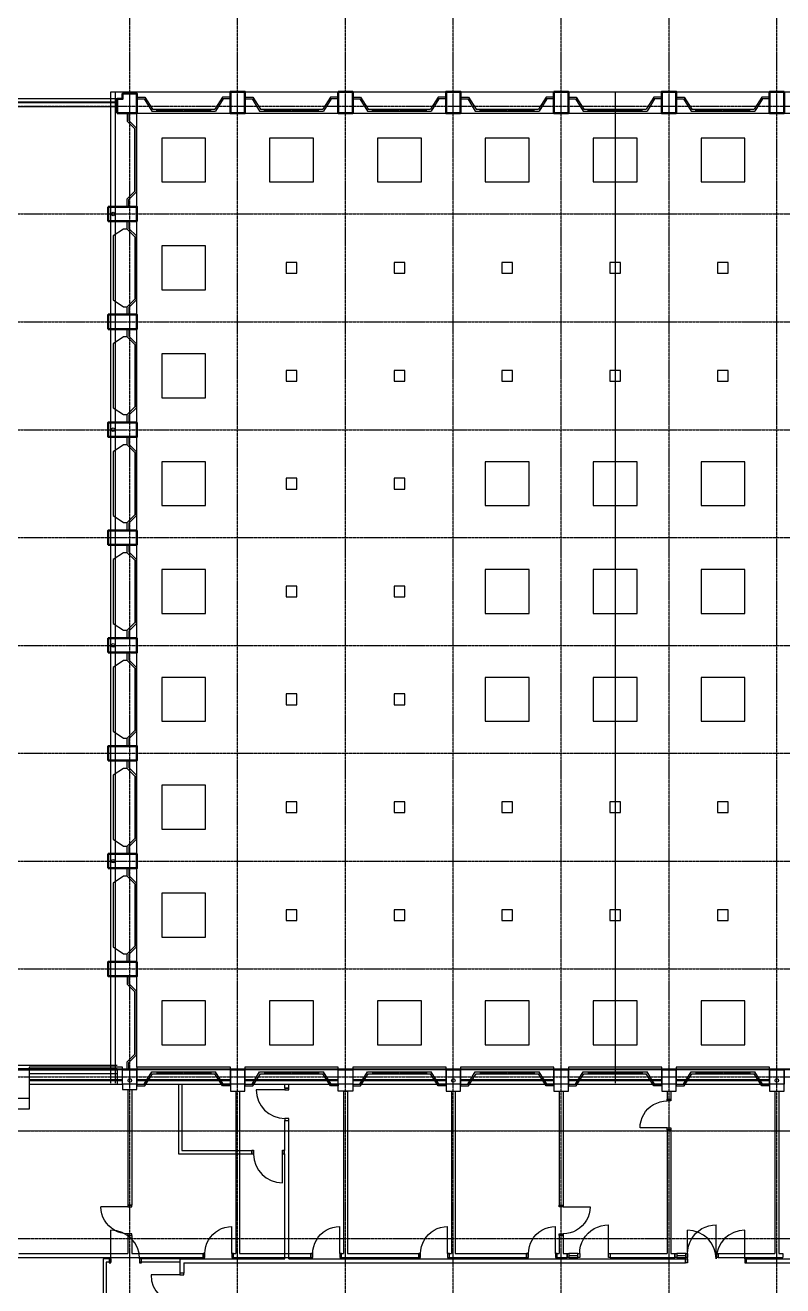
# Model space of a CAD drawing. Header units: millimetres. Extents: x -49883 to 71908, y -18440 to 67826.
# Drawn here: x -17443 to 3632, y 3965 to 39026 of the extents above; entities that cross this region are included whole.
import ezdxf

# ---------------------------------------------------------------- set-up
doc = ezdxf.new("R2010")
doc.units = ezdxf.units.MM
doc.linetypes.add('PCENTRE', pattern=[50.8, 31.75, -6.35, 6.35, -6.35])
doc.linetypes.add('PCENTRE2', pattern=[28.575, 19.05, -3.175, 3.175, -3.175])
for name, color, linetype in [('Boundaries_and_building_grids', 140, 'PCENTRE2'), ('Fourth Floor - Doors Windows and Openings', 1, 'Continuous'), ('Fourth Floor - Roofs', 2, 'Continuous'), ('Fourth Floor - Structural Members', 5, 'Continuous'), ('Fourth Floor - Walls', 3, 'Continuous'), ('Third Floor - Doors Windows and Openings', 1, 'Continuous'), ('Third Floor - General', 1, 'Continuous'), ('Third Floor - Railings', 2, 'Continuous'), ('Third Floor - Structural Members', 5, 'Continuous'), ('Third Floor - Walls', 3, 'Continuous')]:
    doc.layers.add(name, color=color, linetype=linetype)

msp = doc.modelspace()

# ---------------------------------------------------------------- linework, layer by layer
at = {"layer": 'Boundaries_and_building_grids', "color": 140, "linetype": 'PCENTRE', "lineweight": -3}
for p, q in [((-14533, -11774), (-14533, 60096)), ((-11533, -11774), (-11533, 60102)), ((-8533, -11774), (-8533, 60107)), ((-5533, -11774), (-5533, 60112)), ((-2533, -11774), (-2533, 60118)), ((467, -11774), (467, 60123)), ((3467, -11774), (3467, 60129)), ((-49883, 36776), (47817, 36776)), ((-49883, 33776), (47817, 33776)), ((-49883, 30776), (47817, 30776)), ((-49883, 27776), (47817, 27776)), ((-49883, 24776), (47817, 24776)), ((-49883, 21776), (47817, 21776)), ((-49883, 18776), (47817, 18776)), ((-49883, 15776), (47817, 15776)), ((-49883, 12776), (47817, 12776)), ((-49883, 9776), (47817, 9776)), ((-27283, 8276), (25217, 8276)), ((-27283, 5276), (25217, 5276))]:
    msp.add_line(p, q, dxfattribs=at)
at = {"layer": 'Fourth Floor - Doors Windows and Openings', "color": 1, "linetype": 'Continuous'}
for p, q in [((-14733, 9695, 13800), (-17333, 9695, 13800)), ((-17333, 9675, 13800), (-14733, 9675, 13800)), ((-11733, 9695, 13800), (-14333, 9695, 13800)), ((-14333, 9675, 13800), (-11733, 9675, 13800)), ((-8733, 9695, 13800), (-11333, 9695, 13800)), ((-11333, 9675, 13800), (-8733, 9675, 13800)), ((-5733, 9695, 13800), (-8333, 9695, 13800)), ((-8333, 9675, 13800), (-5733, 9675, 13800)), ((-2733, 9695, 13800), (-5333, 9695, 13800)), ((-5333, 9675, 13800), (-2733, 9675, 13800)), ((267, 9695, 13800), (-2333, 9695, 13800)), ((-2333, 9675, 13800), (267, 9675, 13800)), ((3267, 9695, 13800), (667, 9695, 13800)), ((667, 9675, 13800), (3267, 9675, 13800)), ((-10218, 9416, 13800), (-11018, 9416, 13800)), ((-10289, 7630, 13800), (-10289, 7629, 13800)), ((-10289, 6830, 13800), (-10289, 7629, 13800)), ((-15059, 4711, 13800), (-15059, 5511, 13800)), ((977, 4711, 13800), (977, 5511, 13800)), ((2577, 4711, 13800), (2577, 5511, 13800)), ((-13143, 4268, 13800), (-13943, 4268, 13800))]:
    msp.add_line(p, q, dxfattribs=at)
at = {"layer": 'Fourth Floor - Doors Windows and Openings', "color": 1, "linetype": 'Continuous', "elevation": 13800}
for points in [[(-14733, 10046), (-17333, 10046), (-17333, 9576), (-14733, 9576), (-14733, 10046)], [(-11733, 10046), (-14333, 10046), (-14333, 9576), (-11733, 9576), (-11733, 10046)], [(-8733, 10046), (-11333, 10046), (-11333, 9576), (-8733, 9576), (-8733, 10046)], [(-5733, 10046), (-8333, 10046), (-8333, 9576), (-5733, 9576), (-5733, 10046)], [(-2733, 10046), (-5333, 10046), (-5333, 9576), (-2733, 9576), (-2733, 10046)], [(267, 10046), (-2333, 10046), (-2333, 9576), (267, 9576), (267, 10046)], [(3267, 10046), (667, 10046), (667, 9576), (3267, 9576), (3267, 10046)], [(-10108, 9416), (-10108, 9466), (-10218, 9466), (-10218, 9416), (-10108, 9416)], [(-10108, 8566), (-10108, 8616), (-10218, 8616), (-10218, 8566), (-10108, 8566)], [(-11139, 7740), (-11089, 7740), (-11089, 7630), (-11139, 7630), (-11139, 7740)], [(-10289, 7740), (-10239, 7740), (-10239, 7630), (-10289, 7630), (-10289, 7740)], [(-15109, 4711), (-15109, 4601), (-15059, 4601), (-15059, 4711), (-15109, 4711)], [(-14259, 4711), (-14259, 4601), (-14209, 4601), (-14209, 4711), (-14259, 4711)], [(977, 4601), (927, 4601), (927, 4711), (977, 4711), (977, 4601)], [(2577, 4601), (2627, 4601), (2627, 4711), (2577, 4711), (2577, 4601)], [(-13033, 4268), (-13033, 4318), (-13143, 4318), (-13143, 4268), (-13033, 4268)]]:
    msp.add_lwpolyline(points, dxfattribs=at)
at = {"layer": 'Fourth Floor - Doors Windows and Openings', "color": 1, "linetype": 'Continuous'}
for centre, start, end in [((-10218, 9416, 13800), 180, 270), ((-10289, 7630, 13800), 180, 270), ((-15059, 4711, 13800), 0, 90), ((977, 4711, 13800), 0, 90), ((2577, 4711, 13800), 90, 180), ((-13143, 4268, 13800), 180, 270)]:
    msp.add_arc(centre, 800, start, end, dxfattribs=at)
at = {"layer": 'Fourth Floor - Roofs', "color": 1, "linetype": 'Continuous', "lineweight": -3}
for p, q in [((-15060, 37176, 13800), (-14933, 37176, 13800)), ((-15060, 9601, 13800), (-15060, 37176, 13800)), ((-14933, 37176, 13800), (12867, 37176, 13800)), ((-14933, 9601, 13800), (-14933, 37176, 13800)), ((-1033, 37176, 13800), (-1033, 9601, 13800)), ((-14883, 36886, 13800), (-25373, 36886, 13800)), ((-25273, 36986, 13800), (-14883, 36986, 13800)), ((-14883, 36866, 13800), (-25073, 36866, 13800)), ((-24973, 36766, 13800), (-14883, 36766, 13800)), ((-14883, 10001, 13800), (-25373, 10001, 13800)), ((-25273, 10101, 13800), (-14883, 10101, 13800))]:
    msp.add_line(p, q, dxfattribs=at)
at = {"layer": 'Fourth Floor - Roofs', "color": 1, "linetype": 'Continuous'}
for p, q in [((-14333, 36576, 13800), (12267, 36576, 13800)), ((-14333, 10046, 13800), (-14333, 36576, 13800))]:
    msp.add_line(p, q, dxfattribs=at)
at = {"layer": 'Fourth Floor - Roofs', "color": 6, "linetype": 'Continuous', "lineweight": 0}
for p in [(-23629, 10001, 13800), (-23356, 9976, 13800)]:
    msp.add_xline(p, (1, 0), dxfattribs=at)
at = {"layer": 'Fourth Floor - Roofs', "color": 1, "linetype": 'Continuous', "lineweight": -3, "elevation": 13800}
for points in [[(-13643, 35886), (-13643, 34666), (-12423, 34666), (-12423, 35886)], [(-10643, 35886), (-10643, 34666), (-9423, 34666), (-9423, 35886)], [(-7643, 35886), (-7643, 34666), (-6423, 34666), (-6423, 35886)], [(-4643, 35886), (-4643, 34666), (-3423, 34666), (-3423, 35886)], [(-1643, 35886), (-1643, 34666), (-423, 34666), (-423, 35886)], [(1357, 35886), (1357, 34666), (2577, 34666), (2577, 35886)], [(-13643, 32886), (-13643, 31666), (-12423, 31666), (-12423, 32886)], [(-10183, 32426), (-10183, 32126), (-9883, 32126), (-9883, 32426)], [(-7183, 32426), (-7183, 32126), (-6883, 32126), (-6883, 32426)], [(-4183, 32426), (-4183, 32126), (-3883, 32126), (-3883, 32426)], [(-1183, 32426), (-1183, 32126), (-883, 32126), (-883, 32426)], [(1817, 32426), (1817, 32126), (2117, 32126), (2117, 32426)], [(-13643, 29886), (-13643, 28666), (-12423, 28666), (-12423, 29886)], [(-10183, 29426), (-10183, 29126), (-9883, 29126), (-9883, 29426)], [(-10183, 29426), (-10183, 29126), (-9883, 29126), (-9883, 29426)], [(-7183, 29426), (-7183, 29126), (-6883, 29126), (-6883, 29426)], [(-7183, 29426), (-7183, 29126), (-6883, 29126), (-6883, 29426)], [(-4183, 29426), (-4183, 29126), (-3883, 29126), (-3883, 29426)], [(-4183, 29426), (-4183, 29126), (-3883, 29126), (-3883, 29426)], [(-1183, 29426), (-1183, 29126), (-883, 29126), (-883, 29426)], [(-1183, 29426), (-1183, 29126), (-883, 29126), (-883, 29426)], [(1817, 29426), (1817, 29126), (2117, 29126), (2117, 29426)], [(1817, 29426), (1817, 29126), (2117, 29126), (2117, 29426)], [(-13643, 26886), (-13643, 25666), (-12423, 25666), (-12423, 26886)], [(-4643, 26886), (-4643, 25666), (-3423, 25666), (-3423, 26886)], [(-1643, 26886), (-1643, 25666), (-423, 25666), (-423, 26886)], [(1357, 26886), (1357, 25666), (2577, 25666), (2577, 26886)], [(-10183, 26426), (-10183, 26126), (-9883, 26126), (-9883, 26426)], [(-7183, 26426), (-7183, 26126), (-6883, 26126), (-6883, 26426)], [(-13643, 23886), (-13643, 22666), (-12423, 22666), (-12423, 23886)], [(-4643, 23886), (-4643, 22666), (-3423, 22666), (-3423, 23886)], [(-1643, 23886), (-1643, 22666), (-423, 22666), (-423, 23886)], [(1357, 23886), (1357, 22666), (2577, 22666), (2577, 23886)], [(-10183, 23426), (-10183, 23126), (-9883, 23126), (-9883, 23426)], [(-7183, 23426), (-7183, 23126), (-6883, 23126), (-6883, 23426)], [(-13643, 20886), (-13643, 19666), (-12423, 19666), (-12423, 20886)], [(-4643, 20886), (-4643, 19666), (-3423, 19666), (-3423, 20886)], [(-1643, 20886), (-1643, 19666), (-423, 19666), (-423, 20886)], [(1357, 20886), (1357, 19666), (2577, 19666), (2577, 20886)], [(-10183, 20426), (-10183, 20126), (-9883, 20126), (-9883, 20426)], [(-7183, 20426), (-7183, 20126), (-6883, 20126), (-6883, 20426)], [(-13643, 17886), (-13643, 16666), (-12423, 16666), (-12423, 17886)], [(-10183, 17426), (-10183, 17126), (-9883, 17126), (-9883, 17426)], [(-7183, 17426), (-7183, 17126), (-6883, 17126), (-6883, 17426)], [(-4183, 17426), (-4183, 17126), (-3883, 17126), (-3883, 17426)], [(-1183, 17426), (-1183, 17126), (-883, 17126), (-883, 17426)], [(1817, 17426), (1817, 17126), (2117, 17126), (2117, 17426)], [(-13643, 14886), (-13643, 13666), (-12423, 13666), (-12423, 14886)], [(-10183, 14426), (-10183, 14126), (-9883, 14126), (-9883, 14426)], [(-7183, 14426), (-7183, 14126), (-6883, 14126), (-6883, 14426)], [(-4183, 14426), (-4183, 14126), (-3883, 14126), (-3883, 14426)], [(-1183, 14426), (-1183, 14126), (-883, 14126), (-883, 14426)], [(1817, 14426), (1817, 14126), (2117, 14126), (2117, 14426)], [(-13643, 11886), (-13643, 10666), (-12423, 10666), (-12423, 11886)], [(-10643, 11886), (-10643, 10666), (-9423, 10666), (-9423, 11886)], [(-7643, 11886), (-7643, 10666), (-6423, 10666), (-6423, 11886)], [(-4643, 11886), (-4643, 10666), (-3423, 10666), (-3423, 11886)], [(-1643, 11886), (-1643, 10666), (-423, 10666), (-423, 11886)], [(1357, 11886), (1357, 10666), (2577, 10666), (2577, 11886)]]:
    msp.add_lwpolyline(points, close=True, dxfattribs=at)
at = {"layer": 'Fourth Floor - Roofs', "color": 1, "linetype": 'Continuous', "lineweight": -3}
for centre in [(-14996, 33776, 13800), (-14996, 27776, 13800), (-14996, 21776, 13800), (-14996, 15776, 13800)]:
    msp.add_circle(centre, 50, dxfattribs=at)
at = {"layer": 'Fourth Floor - Structural Members', "color": 8, "linetype": 'Continuous', "lineweight": 50, "elevation": 13800}
msp.add_lwpolyline([(-11333, 37176), (-11733, 37176), (-11333, 37176), (-11333, 36576), (-11733, 36576), (-11733, 37176)], dxfattribs=at)
for points in [[(-8733, 37176), (-8333, 37176), (-8333, 36576), (-8733, 36576)], [(-5333, 36576), (-5333, 37176), (-5733, 37176), (-5733, 36576)], [(-2733, 37176), (-2733, 36576), (-2333, 36576), (-2333, 37176)], [(667, 36576), (667, 37176), (267, 37176), (267, 36576)], [(3667, 37176), (3667, 36576), (3267, 36576), (3267, 37176)], [(-14883, 36576), (-14883, 36976), (-14733, 36976), (-14733, 37126), (-14333, 37126), (-14333, 36576)], [(-15133, 33976), (-15133, 33576), (-14333, 33576), (-14333, 33976)], [(-15133, 30576), (-15133, 30976), (-14333, 30976), (-14333, 30576)], [(-14333, 27976), (-15133, 27976), (-15133, 27576), (-14333, 27576)], [(-14333, 24976), (-15133, 24976), (-15133, 24576), (-14333, 24576)], [(-15133, 21576), (-14333, 21576), (-14333, 21976), (-15133, 21976)], [(-15133, 18576), (-15133, 18976), (-14333, 18976), (-14333, 18576)], [(-15133, 15576), (-14333, 15576), (-14333, 15976), (-15133, 15976)], [(-14333, 12976), (-15133, 12976), (-15133, 12576), (-14333, 12576)]]:
    msp.add_lwpolyline(points, close=True, dxfattribs=at)
at = {"layer": 'Fourth Floor - Structural Members', "color": 5, "linetype": 'Continuous', "lineweight": -3, "elevation": 13800}
for points in [[(-17733, 9976), (-17333, 9976), (-17333, 9176), (-17733, 9176), (-17733, 9976)], [(-14333, 9576), (-14733, 9576), (-14733, 9976), (-14333, 9976), (-14333, 9576)], [(-11333, 9576), (-11733, 9576), (-11733, 9976), (-11333, 9976), (-11333, 9576)], [(-8333, 9576), (-8733, 9576), (-8733, 9976), (-8333, 9976), (-8333, 9576)], [(-5333, 9576), (-5733, 9576), (-5733, 9976), (-5333, 9976), (-5333, 9576)], [(-2333, 9576), (-2733, 9576), (-2733, 9976), (-2333, 9976), (-2333, 9576)], [(667, 9576), (267, 9576), (267, 9976), (667, 9976), (667, 9576)], [(3667, 9576), (3267, 9576), (3267, 9976), (3667, 9976), (3667, 9576)]]:
    msp.add_lwpolyline(points, dxfattribs=at)
at = {"layer": 'Fourth Floor - Structural Members', "color": 5, "linetype": 'Continuous', "lineweight": -3}
for centre in [(-14533, 9676, 13800), (-5533, 9676, 13800), (3467, 9676, 13800)]:
    msp.add_circle(centre, 50, dxfattribs=at)
at = {"layer": 'Fourth Floor - Walls', "color": 2, "linetype": 'Continuous'}
for p, q in [((-13183, 9576, 13800), (-13183, 7631, 13800)), ((-13183, 9576, 13800), (-13083, 9576, 13800)), ((-13083, 9576, 13800), (-13083, 7731, 13800)), ((-10108, 9675, 13800), (-10218, 9675, 13800)), ((-10218, 9466, 13800), (-10218, 9576, 13800)), ((-10108, 9466, 13800), (-10108, 9576, 13800)), ((-10218, 9466, 13800), (-10108, 9466, 13800)), ((-10218, 8566, 13800), (-10108, 8566, 13800)), ((-10218, 7731, 13800), (-10218, 8566, 13800)), ((-10108, 4711, 13800), (-10108, 8566, 13800)), ((-13083, 7731, 13800), (-11139, 7731, 13800)), ((-11139, 7731, 13800), (-11139, 7631, 13800)), ((-10239, 7731, 13800), (-10218, 7731, 13800)), ((-10239, 7631, 13800), (-10239, 7731, 13800)), ((-13183, 7631, 13800), (-11139, 7631, 13800)), ((-10239, 7631, 13800), (-10218, 7631, 13800)), ((-10218, 4711, 13800), (-10218, 7631, 13800)), ((-15059, 4711, 13800), (-15059, 4621, 13800)), ((-14259, 4711, 13800), (-14259, 4621, 13800)), ((-13143, 4711, 13800), (-13143, 4318, 13800)), ((-13143, 4711, 13800), (-10218, 4711, 13800)), ((-13033, 4601, 13800), (-13033, 4318, 13800)), ((-13033, 4601, 13800), (927, 4601, 13800)), ((-10108, 4711, 13800), (927, 4711, 13800)), ((927, 4711, 13800), (927, 4601, 13800)), ((2627, 4711, 13800), (12412, 4711, 13800)), ((2627, 4601, 13800), (6357, 4601, 13800)), ((-13033, 4318, 13800), (-13143, 4318, 13800))]:
    msp.add_line(p, q, dxfattribs=at)
at = {"layer": 'Fourth Floor - Walls', "color": 2}
for p, q in [((-15059, 4711, 13800), (-15276, 4711, 13800)), ((-15276, 4711, 13800), (-15276, 3136, 13800)), ((-15059, 4621, 13800), (-15186, 4621, 13800)), ((-15186, 4621, 13800), (-15186, 3136, 13800)), ((-13143, 4711, 13800), (-14259, 4711, 13800)), ((-13143, 4621, 13800), (-14259, 4621, 13800))]:
    msp.add_line(p, q, dxfattribs=at)
at = {"layer": 'Third Floor - Doors Windows and Openings'}
for p, q in [((-237, 8731, 10350), (-183, 8812, 10350)), ((-183, 8812, 10350), (-118, 8886, 10350)), ((-118, 8886, 10350), (-44, 8951, 10350)), ((-44, 8951, 10350), (37, 9005, 10350)), ((37, 9005, 10350), (125, 9049, 10350)), ((125, 9049, 10350), (218, 9080, 10350)), ((218, 9080, 10350), (314, 9099, 10350)), ((314, 9099, 10350), (412, 9106, 10350)), ((-338, 8356, 10350), (-331, 8454, 10350)), ((-331, 8454, 10350), (-312, 8550, 10350)), ((-312, 8550, 10350), (-281, 8643, 10350)), ((-281, 8643, 10350), (-237, 8731, 10350)), ((-15331, 6063, 10350), (-15338, 6161, 10350)), ((-15312, 5967, 10350), (-15331, 6063, 10350)), ((-15281, 5874, 10350), (-15312, 5967, 10350)), ((-1753, 5967, 10350), (-1785, 5874, 10350)), ((-1734, 6063, 10350), (-1753, 5967, 10350)), ((-1728, 6161, 10350), (-1734, 6063, 10350)), ((-15237, 5786, 10350), (-15281, 5874, 10350)), ((-15183, 5704, 10350), (-15237, 5786, 10350)), ((-15118, 5630, 10350), (-15183, 5704, 10350)), ((-15044, 5566, 10350), (-15118, 5630, 10350)), ((-11791, 5604, 10350), (-11694, 5611, 10350)), ((-8791, 5604, 10350), (-8694, 5611, 10350)), ((-5791, 5604, 10350), (-5694, 5611, 10350)), ((-2791, 5604, 10350), (-2694, 5611, 10350)), ((-1947, 5630, 10350), (-2021, 5566, 10350)), ((-1883, 5704, 10350), (-1947, 5630, 10350)), ((-1828, 5786, 10350), (-1883, 5704, 10350)), ((-1785, 5874, 10350), (-1828, 5786, 10350)), ((-1524, 5600, 10350), (-1425, 5633, 10350)), ((-1425, 5633, 10350), (-1322, 5654, 10350)), ((-1322, 5654, 10350), (-1218, 5661, 10350)), ((1476, 5600, 10350), (1575, 5633, 10350)), ((1575, 5633, 10350), (1678, 5654, 10350)), ((1678, 5654, 10350), (1782, 5661, 10350)), ((-14963, 5511, 10350), (-15044, 5566, 10350)), ((-14875, 5468, 10350), (-14963, 5511, 10350)), ((-14782, 5436, 10350), (-14875, 5468, 10350)), ((-14686, 5417, 10350), (-14782, 5436, 10350)), ((-14588, 5411, 10350), (-14686, 5417, 10350)), ((-12343, 5236, 10350), (-12289, 5317, 10350)), ((-12289, 5317, 10350), (-12224, 5391, 10350)), ((-12224, 5391, 10350), (-12150, 5456, 10350)), ((-12150, 5456, 10350), (-12069, 5510, 10350)), ((-12069, 5510, 10350), (-11981, 5554, 10350)), ((-11981, 5554, 10350), (-11888, 5585, 10350)), ((-11888, 5585, 10350), (-11791, 5604, 10350)), ((-9343, 5236, 10350), (-9289, 5317, 10350)), ((-9289, 5317, 10350), (-9224, 5391, 10350)), ((-9224, 5391, 10350), (-9150, 5456, 10350)), ((-9150, 5456, 10350), (-9069, 5510, 10350)), ((-9069, 5510, 10350), (-8981, 5554, 10350)), ((-8981, 5554, 10350), (-8888, 5585, 10350)), ((-8888, 5585, 10350), (-8791, 5604, 10350)), ((-6343, 5236, 10350), (-6289, 5317, 10350)), ((-6289, 5317, 10350), (-6224, 5391, 10350)), ((-6224, 5391, 10350), (-6150, 5456, 10350)), ((-6150, 5456, 10350), (-6069, 5510, 10350)), ((-6069, 5510, 10350), (-5981, 5554, 10350)), ((-5981, 5554, 10350), (-5888, 5585, 10350)), ((-5888, 5585, 10350), (-5791, 5604, 10350)), ((-3343, 5236, 10350), (-3289, 5317, 10350)), ((-3289, 5317, 10350), (-3224, 5391, 10350)), ((-3224, 5391, 10350), (-3150, 5456, 10350)), ((-3150, 5456, 10350), (-3069, 5510, 10350)), ((-3069, 5510, 10350), (-2981, 5554, 10350)), ((-2981, 5554, 10350), (-2888, 5585, 10350)), ((-2888, 5585, 10350), (-2791, 5604, 10350)), ((-2380, 5417, 10350), (-2478, 5411, 10350)), ((-2284, 5436, 10350), (-2380, 5417, 10350)), ((-2191, 5468, 10350), (-2284, 5436, 10350)), ((-2103, 5511, 10350), (-2191, 5468, 10350)), ((-2021, 5566, 10350), (-2103, 5511, 10350)), ((-1957, 5167, 10350), (-1911, 5261, 10350)), ((-1911, 5261, 10350), (-1852, 5348, 10350)), ((-1852, 5348, 10350), (-1783, 5426, 10350)), ((-1783, 5426, 10350), (-1705, 5495, 10350)), ((-1705, 5495, 10350), (-1618, 5554, 10350)), ((-1618, 5554, 10350), (-1524, 5600, 10350)), ((1043, 5167, 10350), (1089, 5261, 10350)), ((1089, 5261, 10350), (1148, 5348, 10350)), ((1148, 5348, 10350), (1217, 5426, 10350)), ((1217, 5426, 10350), (1295, 5495, 10350)), ((1295, 5495, 10350), (1382, 5554, 10350)), ((1382, 5554, 10350), (1476, 5600, 10350)), ((-12444, 4861, 10350), (-12437, 4959, 10350)), ((-12437, 4959, 10350), (-12418, 5055, 10350)), ((-12418, 5055, 10350), (-12386, 5148, 10350)), ((-12386, 5148, 10350), (-12343, 5236, 10350)), ((-9444, 4861, 10350), (-9437, 4959, 10350)), ((-9437, 4959, 10350), (-9418, 5055, 10350)), ((-9418, 5055, 10350), (-9386, 5148, 10350)), ((-9386, 5148, 10350), (-9343, 5236, 10350)), ((-6444, 4861, 10350), (-6437, 4959, 10350)), ((-6437, 4959, 10350), (-6418, 5055, 10350)), ((-6418, 5055, 10350), (-6386, 5148, 10350)), ((-6386, 5148, 10350), (-6343, 5236, 10350)), ((-3444, 4861, 10350), (-3437, 4959, 10350)), ((-3437, 4959, 10350), (-3418, 5055, 10350)), ((-3418, 5055, 10350), (-3386, 5148, 10350)), ((-3386, 5148, 10350), (-3343, 5236, 10350)), ((-2018, 4861, 10350), (-2011, 4965, 10350)), ((-2011, 4965, 10350), (-1991, 5068, 10350)), ((-1991, 5068, 10350), (-1957, 5167, 10350)), ((982, 4861, 10350), (989, 4965, 10350)), ((989, 4965, 10350), (1009, 5068, 10350)), ((1009, 5068, 10350), (1043, 5167, 10350))]:
    msp.add_line(p, q, dxfattribs=at)
at = {"layer": 'Third Floor - Doors Windows and Openings', "linetype": 'Continuous'}
for p, q in [((412, 8356, 10350), (-338, 8356, 10350)), ((-14588, 6161, 10350), (-15338, 6161, 10350)), ((-2478, 6161, 10350), (-1728, 6161, 10350)), ((-11694, 4861, 10350), (-11694, 5611, 10350)), ((-8694, 4861, 10350), (-8694, 5611, 10350)), ((-5694, 4861, 10350), (-5694, 5611, 10350)), ((-2694, 4861, 10350), (-2694, 5611, 10350)), ((-1218, 4861, 10350), (-1218, 5661, 10350)), ((1782, 4861, 10350), (1782, 5661, 10350)), ((-2068, 4861, 10350), (-2318, 4861, 10350)), ((-2318, 4811, 10350), (-2068, 4811, 10350)), ((-2068, 4801, 10350), (-2318, 4801, 10350)), ((-2318, 4751, 10350), (-2068, 4751, 10350)), ((932, 4861, 10350), (682, 4861, 10350)), ((682, 4811, 10350), (932, 4811, 10350)), ((932, 4801, 10350), (682, 4801, 10350)), ((682, 4751, 10350), (932, 4751, 10350))]:
    msp.add_line(p, q, dxfattribs=at)
at = {"layer": 'Third Floor - Doors Windows and Openings', "linetype": 'Continuous', "elevation": 10350}
for points in [[(522, 9106), (412, 9106), (412, 9156), (522, 9156), (522, 9106)], [(522, 8306), (412, 8306), (412, 8356), (522, 8356), (522, 8306)], [(-14478, 6211), (-14588, 6211), (-14588, 6161), (-14478, 6161), (-14478, 6211)], [(-2588, 6211), (-2478, 6211), (-2478, 6161), (-2588, 6161), (-2588, 6211)], [(-14478, 5411), (-14588, 5411), (-14588, 5361), (-14478, 5361), (-14478, 5411)], [(-2588, 5411), (-2478, 5411), (-2478, 5361), (-2588, 5361), (-2588, 5411)], [(-12444, 4751), (-12444, 4861), (-12494, 4861), (-12494, 4751), (-12444, 4751)], [(-11644, 4751), (-11644, 4861), (-11694, 4861), (-11694, 4751), (-11644, 4751)], [(-9444, 4751), (-9444, 4861), (-9494, 4861), (-9494, 4751), (-9444, 4751)], [(-8644, 4751), (-8644, 4861), (-8694, 4861), (-8694, 4751), (-8644, 4751)], [(-6444, 4751), (-6444, 4861), (-6494, 4861), (-6494, 4751), (-6444, 4751)], [(-5644, 4751), (-5644, 4861), (-5694, 4861), (-5694, 4751), (-5644, 4751)], [(-3444, 4751), (-3444, 4861), (-3494, 4861), (-3494, 4751), (-3444, 4751)], [(-2644, 4751), (-2644, 4861), (-2694, 4861), (-2694, 4751), (-2644, 4751)], [(-2318, 4861), (-2318, 4751), (-2368, 4751), (-2368, 4861), (-2318, 4861)], [(-2018, 4861), (-2018, 4751), (-2068, 4751), (-2068, 4861), (-2018, 4861)], [(-1168, 4861), (-1168, 4751), (-1218, 4751), (-1218, 4861), (-1168, 4861)], [(682, 4861), (682, 4751), (632, 4751), (632, 4861), (682, 4861)], [(982, 4861), (982, 4751), (932, 4751), (932, 4861), (982, 4861)], [(1832, 4861), (1832, 4751), (1782, 4751), (1782, 4861), (1832, 4861)]]:
    msp.add_lwpolyline(points, dxfattribs=at)
at = {"layer": 'Third Floor - General', "color": 3, "linetype": 'Continuous', "lineweight": 0}
msp.add_xline((21467, 8276, 10350), (1, 0), dxfattribs=at)
at = {"layer": 'Third Floor - Railings', "linetype": 'Continuous'}
for p, q in [((-14333, 37026, 10350), (-14112, 37026, 10350)), ((-14333, 36976, 10350), (-14333, 37026, 10350)), ((-14333, 36976, 10350), (-14133, 36976, 10350)), ((-14133, 36976, 10350), (-13921, 36639, 10350)), ((-14112, 37026, 10350), (-13900, 36689, 10350)), ((-11954, 37026, 10350), (-12166, 36689, 10350)), ((-11933, 36976, 10350), (-12145, 36639, 10350)), ((-11733, 37026, 10350), (-11954, 37026, 10350)), ((-11733, 36976, 10350), (-11933, 36976, 10350)), ((-11733, 36976, 10350), (-11733, 37026, 10350)), ((-11333, 37026, 10350), (-11112, 37026, 10350)), ((-11333, 36976, 10350), (-11333, 37026, 10350)), ((-11333, 36976, 10350), (-11133, 36976, 10350)), ((-11133, 36976, 10350), (-10921, 36639, 10350)), ((-11112, 37026, 10350), (-10900, 36689, 10350)), ((-8954, 37026, 10350), (-9166, 36689, 10350)), ((-8933, 36976, 10350), (-9145, 36639, 10350)), ((-8733, 37026, 10350), (-8954, 37026, 10350)), ((-8733, 36976, 10350), (-8933, 36976, 10350)), ((-8733, 36976, 10350), (-8733, 37026, 10350)), ((-8333, 37026, 10350), (-8112, 37026, 10350)), ((-8333, 36976, 10350), (-8333, 37026, 10350)), ((-8333, 36976, 10350), (-8133, 36976, 10350)), ((-8133, 36976, 10350), (-7921, 36639, 10350)), ((-8112, 37026, 10350), (-7900, 36689, 10350)), ((-5954, 37026, 10350), (-6166, 36689, 10350)), ((-5933, 36976, 10350), (-6145, 36639, 10350)), ((-5733, 37026, 10350), (-5954, 37026, 10350)), ((-5733, 36976, 10350), (-5933, 36976, 10350)), ((-5733, 36976, 10350), (-5733, 37026, 10350)), ((-5333, 36976, 10350), (-5333, 37026, 10350)), ((-5333, 37026, 10350), (-5112, 37026, 10350)), ((-5333, 36976, 10350), (-5133, 36976, 10350)), ((-5133, 36976, 10350), (-4921, 36639, 10350)), ((-5112, 37026, 10350), (-4900, 36689, 10350)), ((-2954, 37026, 10350), (-3166, 36689, 10350)), ((-2933, 36976, 10350), (-3145, 36639, 10350)), ((-2733, 37026, 10350), (-2954, 37026, 10350)), ((-2733, 36976, 10350), (-2933, 36976, 10350)), ((-2733, 36976, 10350), (-2733, 37026, 10350)), ((-2333, 37026, 10350), (-2112, 37026, 10350)), ((-2333, 36976, 10350), (-2333, 37026, 10350)), ((-2333, 36976, 10350), (-2133, 36976, 10350)), ((-2133, 36976, 10350), (-1921, 36639, 10350)), ((-2112, 37026, 10350), (-1900, 36689, 10350)), ((46, 37026, 10350), (-166, 36689, 10350)), ((67, 36976, 10350), (-145, 36639, 10350)), ((267, 37026, 10350), (46, 37026, 10350)), ((267, 36976, 10350), (67, 36976, 10350)), ((267, 36976, 10350), (267, 37026, 10350)), ((667, 36976, 10350), (667, 37026, 10350)), ((667, 37026, 10350), (888, 37026, 10350)), ((667, 36976, 10350), (867, 36976, 10350)), ((867, 36976, 10350), (1079, 36639, 10350)), ((888, 37026, 10350), (1100, 36689, 10350)), ((3046, 37026, 10350), (2834, 36689, 10350)), ((3067, 36976, 10350), (2855, 36639, 10350)), ((3267, 37026, 10350), (3046, 37026, 10350)), ((3267, 36976, 10350), (3067, 36976, 10350)), ((3267, 36976, 10350), (3267, 37026, 10350)), ((-14608, 36576, 10350), (-14608, 36355, 10350)), ((-14558, 36576, 10350), (-14558, 36376, 10350)), ((-13921, 36639, 10350), (-12145, 36639, 10350)), ((-13900, 36689, 10350), (-12166, 36689, 10350)), ((-13783, 36639, 10350), (-13783, 36689, 10350)), ((-13783, 36664, 10350), (-13058, 36664, 10350)), ((-13058, 36639, 10350), (-13058, 36689, 10350)), ((-13008, 36639, 10350), (-13008, 36689, 10350)), ((-13008, 36664, 10350), (-12283, 36664, 10350)), ((-12283, 36639, 10350), (-12283, 36689, 10350)), ((-10921, 36639, 10350), (-9145, 36639, 10350)), ((-10900, 36689, 10350), (-9166, 36689, 10350)), ((-10783, 36639, 10350), (-10783, 36689, 10350)), ((-10783, 36664, 10350), (-10058, 36664, 10350)), ((-10058, 36639, 10350), (-10058, 36689, 10350)), ((-10008, 36639, 10350), (-10008, 36689, 10350)), ((-10008, 36664, 10350), (-9283, 36664, 10350)), ((-9283, 36639, 10350), (-9283, 36689, 10350)), ((-7921, 36639, 10350), (-6145, 36639, 10350)), ((-7900, 36689, 10350), (-6166, 36689, 10350)), ((-7783, 36639, 10350), (-7783, 36689, 10350)), ((-7783, 36664, 10350), (-7058, 36664, 10350)), ((-7058, 36639, 10350), (-7058, 36689, 10350)), ((-7008, 36639, 10350), (-7008, 36689, 10350)), ((-7008, 36664, 10350), (-6283, 36664, 10350)), ((-6283, 36639, 10350), (-6283, 36689, 10350)), ((-4921, 36639, 10350), (-3145, 36639, 10350)), ((-4900, 36689, 10350), (-3166, 36689, 10350)), ((-4783, 36639, 10350), (-4783, 36689, 10350)), ((-4783, 36664, 10350), (-4058, 36664, 10350)), ((-4058, 36639, 10350), (-4058, 36689, 10350)), ((-4008, 36639, 10350), (-4008, 36689, 10350)), ((-4008, 36664, 10350), (-3283, 36664, 10350)), ((-3283, 36639, 10350), (-3283, 36689, 10350)), ((-1921, 36639, 10350), (-145, 36639, 10350)), ((-1900, 36689, 10350), (-166, 36689, 10350)), ((-1783, 36639, 10350), (-1783, 36689, 10350)), ((-1783, 36664, 10350), (-1058, 36664, 10350)), ((-1058, 36639, 10350), (-1058, 36689, 10350)), ((-1008, 36639, 10350), (-1008, 36689, 10350)), ((-1008, 36664, 10350), (-283, 36664, 10350)), ((-283, 36639, 10350), (-283, 36689, 10350)), ((1079, 36639, 10350), (2855, 36639, 10350)), ((1100, 36689, 10350), (2834, 36689, 10350)), ((1217, 36639, 10350), (1217, 36689, 10350)), ((1217, 36664, 10350), (1942, 36664, 10350)), ((1942, 36639, 10350), (1942, 36689, 10350)), ((1992, 36639, 10350), (1992, 36689, 10350)), ((1992, 36664, 10350), (2717, 36664, 10350)), ((2717, 36639, 10350), (2717, 36689, 10350)), ((-14608, 36355, 10350), (-14396, 36143, 10350)), ((-14558, 36376, 10350), (-14346, 36164, 10350)), ((-14396, 34409, 10350), (-14396, 36143, 10350)), ((-14346, 34388, 10350), (-14346, 36164, 10350)), ((-14608, 34196, 10350), (-14396, 34409, 10350)), ((-14558, 34176, 10350), (-14346, 34388, 10350)), ((-14608, 33976, 10350), (-14608, 34196, 10350)), ((-14558, 33976, 10350), (-14558, 34176, 10350)), ((-14608, 33355, 10350), (-14608, 33576, 10350)), ((-14608, 33355, 10350), (-14396, 33143, 10350)), ((-14558, 33576, 10350), (-14558, 33376, 10350)), ((-14558, 33376, 10350), (-14346, 33164, 10350)), ((-14396, 33143, 10350), (-14396, 31409, 10350)), ((-14396, 33090, 10350), (-14346, 33090, 10350)), ((-14371, 32326, 10350), (-14371, 33090, 10350)), ((-14346, 31388, 10350), (-14346, 33164, 10350)), ((-14396, 32326, 10350), (-14346, 32326, 10350)), ((-14396, 32226, 10350), (-14346, 32226, 10350)), ((-14371, 31461, 10350), (-14371, 32226, 10350)), ((-14608, 31196, 10350), (-14396, 31409, 10350)), ((-14558, 31176, 10350), (-14346, 31388, 10350)), ((-14396, 31461, 10350), (-14346, 31461, 10350)), ((-14608, 30976, 10350), (-14608, 31196, 10350)), ((-14558, 31176, 10350), (-14558, 30976, 10350)), ((-14608, 30355, 10350), (-14608, 30576, 10350)), ((-14558, 30576, 10350), (-14558, 30376, 10350)), ((-14608, 30355, 10350), (-14396, 30143, 10350)), ((-14558, 30376, 10350), (-14346, 30164, 10350)), ((-14346, 28388, 10350), (-14346, 30164, 10350)), ((-14396, 30143, 10350), (-14396, 28409, 10350)), ((-14396, 30090, 10350), (-14346, 30090, 10350)), ((-14371, 29326, 10350), (-14371, 30090, 10350)), ((-14396, 29326, 10350), (-14346, 29326, 10350)), ((-14396, 29226, 10350), (-14346, 29226, 10350)), ((-14371, 28461, 10350), (-14371, 29226, 10350)), ((-14608, 28196, 10350), (-14396, 28409, 10350)), ((-14396, 28461, 10350), (-14346, 28461, 10350)), ((-14608, 27976, 10350), (-14608, 28196, 10350)), ((-14558, 28176, 10350), (-14346, 28388, 10350)), ((-14558, 28176, 10350), (-14558, 27976, 10350)), ((-14608, 27355, 10350), (-14608, 27576, 10350)), ((-14608, 27355, 10350), (-14396, 27143, 10350)), ((-14558, 27576, 10350), (-14558, 27376, 10350)), ((-14558, 27376, 10350), (-14346, 27164, 10350)), ((-14396, 27143, 10350), (-14396, 25409, 10350)), ((-14396, 27090, 10350), (-14346, 27090, 10350)), ((-14371, 26326, 10350), (-14371, 27090, 10350)), ((-14346, 25388, 10350), (-14346, 27164, 10350)), ((-14396, 26326, 10350), (-14346, 26326, 10350)), ((-14396, 26226, 10350), (-14346, 26226, 10350)), ((-14371, 25461, 10350), (-14371, 26226, 10350)), ((-14608, 25196, 10350), (-14396, 25409, 10350)), ((-14558, 25176, 10350), (-14346, 25388, 10350)), ((-14396, 25461, 10350), (-14346, 25461, 10350)), ((-14608, 24976, 10350), (-14608, 25196, 10350)), ((-14558, 25176, 10350), (-14558, 24976, 10350)), ((-14608, 24355, 10350), (-14608, 24576, 10350)), ((-14558, 24576, 10350), (-14558, 24376, 10350)), ((-14608, 24355, 10350), (-14396, 24143, 10350)), ((-14558, 24376, 10350), (-14346, 24164, 10350)), ((-14396, 24143, 10350), (-14396, 22409, 10350)), ((-14396, 24090, 10350), (-14346, 24090, 10350)), ((-14371, 23326, 10350), (-14371, 24090, 10350)), ((-14346, 22388, 10350), (-14346, 24164, 10350)), ((-14396, 23326, 10350), (-14346, 23326, 10350)), ((-14396, 23226, 10350), (-14346, 23226, 10350)), ((-14371, 22461, 10350), (-14371, 23226, 10350)), ((-14396, 22461, 10350), (-14346, 22461, 10350)), ((-14608, 22196, 10350), (-14396, 22409, 10350)), ((-14608, 21976, 10350), (-14608, 22196, 10350)), ((-14558, 22176, 10350), (-14346, 22388, 10350)), ((-14558, 22176, 10350), (-14558, 21976, 10350)), ((-14608, 21355, 10350), (-14608, 21576, 10350)), ((-14558, 21576, 10350), (-14558, 21376, 10350)), ((-14608, 21355, 10350), (-14396, 21143, 10350)), ((-14558, 21376, 10350), (-14346, 21164, 10350)), ((-14396, 21143, 10350), (-14396, 19409, 10350)), ((-14396, 21090, 10350), (-14346, 21090, 10350)), ((-14371, 20326, 10350), (-14371, 21090, 10350)), ((-14346, 19388, 10350), (-14346, 21164, 10350)), ((-14396, 20326, 10350), (-14346, 20326, 10350)), ((-14396, 20226, 10350), (-14346, 20226, 10350)), ((-14371, 19461, 10350), (-14371, 20226, 10350)), ((-14608, 19196, 10350), (-14396, 19409, 10350)), ((-14558, 19176, 10350), (-14346, 19388, 10350)), ((-14396, 19461, 10350), (-14346, 19461, 10350)), ((-14608, 18976, 10350), (-14608, 19196, 10350)), ((-14558, 19176, 10350), (-14558, 18976, 10350)), ((-14608, 18355, 10350), (-14608, 18576, 10350)), ((-14608, 18355, 10350), (-14396, 18143, 10350)), ((-14558, 18576, 10350), (-14558, 18376, 10350)), ((-14558, 18376, 10350), (-14346, 18164, 10350)), ((-14396, 18143, 10350), (-14396, 16409, 10350)), ((-14396, 18090, 10350), (-14346, 18090, 10350)), ((-14371, 17326, 10350), (-14371, 18090, 10350)), ((-14346, 16388, 10350), (-14346, 18164, 10350)), ((-14396, 17326, 10350), (-14346, 17326, 10350)), ((-14396, 17226, 10350), (-14346, 17226, 10350)), ((-14371, 16461, 10350), (-14371, 17226, 10350)), ((-14608, 16196, 10350), (-14396, 16409, 10350)), ((-14608, 15976, 10350), (-14608, 16196, 10350)), ((-14558, 16176, 10350), (-14346, 16388, 10350)), ((-14558, 16176, 10350), (-14558, 15976, 10350)), ((-14396, 16461, 10350), (-14346, 16461, 10350)), ((-14608, 15355, 10350), (-14608, 15576, 10350)), ((-14558, 15576, 10350), (-14558, 15376, 10350)), ((-14608, 15355, 10350), (-14396, 15143, 10350)), ((-14558, 15376, 10350), (-14346, 15164, 10350)), ((-14396, 15143, 10350), (-14396, 13409, 10350)), ((-14396, 15090, 10350), (-14346, 15090, 10350)), ((-14371, 14326, 10350), (-14371, 15090, 10350)), ((-14346, 13388, 10350), (-14346, 15164, 10350)), ((-14396, 14326, 10350), (-14346, 14326, 10350)), ((-14396, 14226, 10350), (-14346, 14226, 10350)), ((-14371, 13461, 10350), (-14371, 14226, 10350)), ((-14608, 13196, 10350), (-14396, 13409, 10350)), ((-14558, 13176, 10350), (-14346, 13388, 10350)), ((-14396, 13461, 10350), (-14346, 13461, 10350)), ((-14608, 12976, 10350), (-14608, 13196, 10350)), ((-14558, 13176, 10350), (-14558, 12976, 10350)), ((-14608, 12576, 10350), (-14608, 12355, 10350)), ((-14608, 12355, 10350), (-14396, 12143, 10350)), ((-14558, 12576, 10350), (-14558, 12376, 10350)), ((-14558, 12376, 10350), (-14346, 12164, 10350)), ((-14396, 10409, 10350), (-14396, 12143, 10350)), ((-14346, 10388, 10350), (-14346, 12164, 10350)), ((-14608, 10196, 10350), (-14396, 10409, 10350)), ((-14608, 9976, 10350), (-14608, 10196, 10350)), ((-14558, 10176, 10350), (-14346, 10388, 10350)), ((-14558, 9976, 10350), (-14558, 10176, 10350)), ((-14133, 9576, 10350), (-13921, 9913, 10350)), ((-14112, 9526, 10350), (-13900, 9863, 10350)), ((-13921, 9913, 10350), (-12145, 9913, 10350)), ((-13900, 9863, 10350), (-12166, 9863, 10350)), ((-13783, 9913, 10350), (-13783, 9863, 10350)), ((-13783, 9888, 10350), (-13058, 9888, 10350)), ((-13058, 9913, 10350), (-13058, 9863, 10350)), ((-13008, 9913, 10350), (-13008, 9863, 10350)), ((-13008, 9888, 10350), (-12283, 9888, 10350)), ((-12283, 9913, 10350), (-12283, 9863, 10350)), ((-11954, 9526, 10350), (-12166, 9863, 10350)), ((-11933, 9576, 10350), (-12145, 9913, 10350)), ((-11133, 9576, 10350), (-10921, 9913, 10350)), ((-11112, 9526, 10350), (-10900, 9863, 10350)), ((-10921, 9913, 10350), (-9145, 9913, 10350)), ((-10900, 9863, 10350), (-9166, 9863, 10350)), ((-10783, 9913, 10350), (-10783, 9863, 10350)), ((-10783, 9888, 10350), (-10058, 9888, 10350)), ((-10058, 9913, 10350), (-10058, 9863, 10350)), ((-10008, 9913, 10350), (-10008, 9863, 10350)), ((-10008, 9888, 10350), (-9283, 9888, 10350)), ((-9283, 9913, 10350), (-9283, 9863, 10350)), ((-8954, 9526, 10350), (-9166, 9863, 10350)), ((-8933, 9576, 10350), (-9145, 9913, 10350)), ((-8133, 9576, 10350), (-7921, 9913, 10350)), ((-8112, 9526, 10350), (-7900, 9863, 10350)), ((-7921, 9913, 10350), (-6145, 9913, 10350)), ((-7900, 9863, 10350), (-6166, 9863, 10350)), ((-7783, 9913, 10350), (-7783, 9863, 10350)), ((-7783, 9888, 10350), (-7058, 9888, 10350)), ((-7058, 9913, 10350), (-7058, 9863, 10350)), ((-7008, 9913, 10350), (-7008, 9863, 10350)), ((-7008, 9888, 10350), (-6283, 9888, 10350)), ((-6283, 9913, 10350), (-6283, 9863, 10350)), ((-5954, 9526, 10350), (-6166, 9863, 10350)), ((-5933, 9576, 10350), (-6145, 9913, 10350)), ((-5133, 9576, 10350), (-4921, 9913, 10350)), ((-5112, 9526, 10350), (-4900, 9863, 10350)), ((-4921, 9913, 10350), (-3145, 9913, 10350)), ((-4900, 9863, 10350), (-3166, 9863, 10350)), ((-4783, 9913, 10350), (-4783, 9863, 10350)), ((-4783, 9888, 10350), (-4058, 9888, 10350)), ((-4058, 9913, 10350), (-4058, 9863, 10350)), ((-4008, 9913, 10350), (-4008, 9863, 10350)), ((-4008, 9888, 10350), (-3283, 9888, 10350)), ((-3283, 9913, 10350), (-3283, 9863, 10350)), ((-2954, 9526, 10350), (-3166, 9863, 10350)), ((-2933, 9576, 10350), (-3145, 9913, 10350)), ((-2133, 9576, 10350), (-1921, 9913, 10350)), ((-2112, 9526, 10350), (-1900, 9863, 10350)), ((-1921, 9913, 10350), (-145, 9913, 10350)), ((-1900, 9863, 10350), (-166, 9863, 10350)), ((-1783, 9913, 10350), (-1783, 9863, 10350)), ((-1783, 9888, 10350), (-1058, 9888, 10350)), ((-1058, 9913, 10350), (-1058, 9863, 10350)), ((-1008, 9913, 10350), (-1008, 9863, 10350)), ((-1008, 9888, 10350), (-283, 9888, 10350)), ((-283, 9913, 10350), (-283, 9863, 10350)), ((46, 9526, 10350), (-166, 9863, 10350)), ((67, 9576, 10350), (-145, 9913, 10350)), ((867, 9576, 10350), (1079, 9913, 10350)), ((888, 9526, 10350), (1100, 9863, 10350)), ((1079, 9913, 10350), (2855, 9913, 10350)), ((1100, 9863, 10350), (2834, 9863, 10350)), ((1217, 9913, 10350), (1217, 9863, 10350)), ((1217, 9888, 10350), (1942, 9888, 10350)), ((1942, 9913, 10350), (1942, 9863, 10350)), ((1992, 9913, 10350), (1992, 9863, 10350)), ((1992, 9888, 10350), (2717, 9888, 10350)), ((2717, 9913, 10350), (2717, 9863, 10350)), ((3046, 9526, 10350), (2834, 9863, 10350)), ((3067, 9576, 10350), (2855, 9913, 10350)), ((-14333, 9576, 10350), (-14133, 9576, 10350)), ((-14333, 9576, 10350), (-14333, 9526, 10350)), ((-14333, 9526, 10350), (-14112, 9526, 10350)), ((-11733, 9526, 10350), (-11954, 9526, 10350)), ((-11733, 9576, 10350), (-11933, 9576, 10350)), ((-11733, 9576, 10350), (-11733, 9526, 10350)), ((-11333, 9576, 10350), (-11133, 9576, 10350)), ((-11333, 9576, 10350), (-11333, 9526, 10350)), ((-11333, 9526, 10350), (-11112, 9526, 10350)), ((-8733, 9526, 10350), (-8954, 9526, 10350)), ((-8733, 9576, 10350), (-8933, 9576, 10350)), ((-8733, 9576, 10350), (-8733, 9526, 10350)), ((-8333, 9576, 10350), (-8133, 9576, 10350)), ((-8333, 9576, 10350), (-8333, 9526, 10350)), ((-8333, 9526, 10350), (-8112, 9526, 10350)), ((-5733, 9526, 10350), (-5954, 9526, 10350)), ((-5733, 9576, 10350), (-5933, 9576, 10350)), ((-5733, 9576, 10350), (-5733, 9526, 10350)), ((-5333, 9576, 10350), (-5333, 9526, 10350)), ((-5333, 9576, 10350), (-5133, 9576, 10350)), ((-5333, 9526, 10350), (-5112, 9526, 10350)), ((-2733, 9526, 10350), (-2954, 9526, 10350)), ((-2733, 9576, 10350), (-2933, 9576, 10350)), ((-2733, 9576, 10350), (-2733, 9526, 10350)), ((-2333, 9576, 10350), (-2133, 9576, 10350)), ((-2333, 9576, 10350), (-2333, 9526, 10350)), ((-2333, 9526, 10350), (-2112, 9526, 10350)), ((267, 9526, 10350), (46, 9526, 10350)), ((267, 9576, 10350), (67, 9576, 10350)), ((267, 9576, 10350), (267, 9526, 10350)), ((667, 9576, 10350), (667, 9526, 10350)), ((667, 9576, 10350), (867, 9576, 10350)), ((667, 9526, 10350), (888, 9526, 10350)), ((3267, 9526, 10350), (3046, 9526, 10350)), ((3267, 9576, 10350), (3067, 9576, 10350)), ((3267, 9576, 10350), (3267, 9526, 10350))]:
    msp.add_line(p, q, dxfattribs=at)
at = {"layer": 'Third Floor - Railings', "linetype": 'Continuous', "elevation": 10350}
for points in [[(-14608, 33355), (-14708, 33355), (-14996, 33164), (-14996, 31388), (-14708, 31196), (-14608, 31196)], [(-14608, 30355), (-14708, 30355), (-14996, 30164), (-14996, 28388), (-14708, 28196), (-14608, 28196)], [(-14608, 27355), (-14708, 27355), (-14996, 27164), (-14996, 25388), (-14708, 25196), (-14608, 25196)], [(-14608, 24355), (-14708, 24355), (-14996, 24164), (-14996, 22388), (-14708, 22196), (-14608, 22196)], [(-14608, 21355), (-14708, 21355), (-14996, 21164), (-14996, 19388), (-14708, 19196), (-14608, 19196)], [(-14608, 18355), (-14708, 18355), (-14996, 18164), (-14996, 16388), (-14708, 16196), (-14608, 16196)], [(-14608, 15355), (-14708, 15355), (-14996, 15164), (-14996, 13388), (-14708, 13196), (-14608, 13196)]]:
    msp.add_lwpolyline(points, dxfattribs=at)
at = {"layer": 'Third Floor - Structural Members', "color": 5, "linetype": 'Continuous', "elevation": 10350}
for points in [[(-11333, 37176), (-11733, 37176), (-11333, 37176), (-11333, 36576), (-11733, 36576), (-11733, 37176)], [(-11588, 9376), (-11478, 9376)], [(-8588, 9376), (-8478, 9376)], [(-5588, 9376), (-5478, 9376)], [(-2588, 9376), (-2478, 9376)], [(3412, 9376), (3522, 9376)]]:
    msp.add_lwpolyline(points, dxfattribs=at)
for points in [[(-8733, 37176), (-8333, 37176), (-8333, 36576), (-8733, 36576)], [(-5333, 36576), (-5333, 37176), (-5733, 37176), (-5733, 36576)], [(-2733, 37176), (-2733, 36576), (-2333, 36576), (-2333, 37176)], [(667, 36576), (667, 37176), (267, 37176), (267, 36576)], [(3667, 37176), (3667, 36576), (3267, 36576), (3267, 37176)], [(-14883, 36576), (-14883, 36976), (-14733, 36976), (-14733, 37126), (-14333, 37126), (-14333, 36576)], [(-15133, 33976), (-15133, 33576), (-14333, 33576), (-14333, 33976)], [(-15133, 30576), (-15133, 30976), (-14333, 30976), (-14333, 30576)], [(-14333, 27976), (-15133, 27976), (-15133, 27576), (-14333, 27576)], [(-14333, 24976), (-15133, 24976), (-15133, 24576), (-14333, 24576)], [(-15133, 21576), (-14333, 21576), (-14333, 21976), (-15133, 21976)], [(-15133, 18576), (-15133, 18976), (-14333, 18976), (-14333, 18576)], [(-15133, 15576), (-14333, 15576), (-14333, 15976), (-15133, 15976)], [(-14333, 12976), (-15133, 12976), (-15133, 12576), (-14333, 12576)], [(-17333, 8876), (-17733, 8876), (-17733, 9976), (-17333, 9976)], [(-14883, 9576), (-14733, 9576), (-14733, 9426), (-14333, 9426), (-14333, 9976), (-14883, 9976)], [(-11733, 9976), (-11733, 9376), (-11333, 9376), (-11333, 9976)], [(-8333, 9376), (-8733, 9376), (-8733, 9976), (-8333, 9976)], [(-5733, 9976), (-5733, 9376), (-5333, 9376), (-5333, 9976)], [(-2733, 9376), (-2333, 9376), (-2333, 9976), (-2733, 9976)], [(267, 9976), (267, 9376), (667, 9376), (667, 9976)], [(3667, 9376), (3667, 9976), (3267, 9976), (3267, 9376)]]:
    msp.add_lwpolyline(points, close=True, dxfattribs=at)
at = {"layer": 'Third Floor - Structural Members', "color": 5, "linetype": 'Continuous', "lineweight": -3}
for centre in [(-14533, 9676, 10350), (-5533, 9676, 10350), (3467, 9676, 10350)]:
    msp.add_circle(centre, 50, dxfattribs=at)
at = {"layer": 'Third Floor - Walls', "color": 2, "linetype": 'Continuous'}
for p, q in [((-17333, 9976, 10350), (-17333, 9866, 10350)), ((-17333, 9976, 10350), (-14883, 9976, 10350)), ((-17333, 9866, 10350), (-14883, 9866, 10350)), ((-14883, 9976, 10350), (-14883, 9866, 10350)), ((-14588, 9426, 10350), (-14478, 9426, 10350)), ((-14588, 9426, 10350), (-14588, 6211, 10350)), ((-14478, 9426, 10350), (-14478, 6211, 10350)), ((-11588, 9376, 10350), (-11588, 4861, 10350)), ((-11478, 9376, 10350), (-11478, 4861, 10350)), ((-8588, 9376, 10350), (-8588, 4861, 10350)), ((-8478, 9376, 10350), (-8478, 4861, 10350)), ((-5588, 9376, 10350), (-5588, 4861, 10350)), ((-5478, 9376, 10350), (-5478, 4861, 10350)), ((-2588, 9376, 10350), (-2588, 6211, 10350)), ((-2478, 9376, 10350), (-2478, 6211, 10350)), ((412, 9376, 10350), (522, 9376, 10350)), ((412, 9376, 10350), (412, 9156, 10350)), ((412, 9156, 10350), (522, 9156, 10350)), ((522, 9376, 10350), (522, 9156, 10350)), ((3412, 9376, 10350), (3412, 4861, 10350)), ((3522, 9376, 10350), (3522, 4861, 10350)), ((412, 8306, 10350), (522, 8306, 10350)), ((412, 8306, 10350), (412, 4861, 10350)), ((522, 8306, 10350), (522, 4861, 10350)), ((-14588, 6211, 10350), (-14478, 6211, 10350)), ((-2588, 6211, 10350), (-2478, 6211, 10350)), ((-14588, 5361, 10350), (-14588, 4861, 10350)), ((-14588, 5361, 10350), (-14478, 5361, 10350)), ((-14478, 5361, 10350), (-14478, 4861, 10350)), ((-2588, 5361, 10350), (-2588, 4861, 10350)), ((-2588, 5361, 10350), (-2478, 5361, 10350)), ((-2478, 5361, 10350), (-2478, 4861, 10350)), ((-17733, 4751, 10350), (-12444, 4751, 10350)), ((-17623, 4861, 10350), (-14588, 4861, 10350)), ((-14478, 4861, 10350), (-12444, 4861, 10350)), ((-12494, 4751, 10350), (-12494, 4861, 10350)), ((-11694, 4861, 10350), (-11588, 4861, 10350)), ((-11694, 4751, 10350), (-9444, 4751, 10350)), ((-11644, 4751, 10350), (-11644, 4861, 10350)), ((-11478, 4861, 10350), (-9444, 4861, 10350)), ((-9494, 4751, 10350), (-9494, 4861, 10350)), ((-8694, 4861, 10350), (-8588, 4861, 10350)), ((-8694, 4751, 10350), (-6444, 4751, 10350)), ((-8644, 4751, 10350), (-8644, 4861, 10350)), ((-8478, 4861, 10350), (-6444, 4861, 10350)), ((-6494, 4751, 10350), (-6494, 4861, 10350)), ((-5694, 4861, 10350), (-5588, 4861, 10350)), ((-5694, 4751, 10350), (-3444, 4751, 10350)), ((-5644, 4751, 10350), (-5644, 4861, 10350)), ((-5478, 4861, 10350), (-3444, 4861, 10350)), ((-3494, 4751, 10350), (-3494, 4861, 10350)), ((-2694, 4861, 10350), (-2588, 4861, 10350)), ((-2694, 4751, 10350), (-2588, 4751, 10350)), ((-2644, 4751, 10350), (-2644, 4861, 10350)), ((-2588, 4751, 10350), (-2368, 4751, 10350)), ((-2478, 4861, 10350), (-2368, 4861, 10350)), ((-2368, 4861, 10350), (-2368, 4751, 10350)), ((-1168, 4861, 10350), (-1168, 4751, 10350)), ((-1168, 4861, 10350), (412, 4861, 10350)), ((-1168, 4751, 10350), (632, 4751, 10350)), ((522, 4861, 10350), (632, 4861, 10350)), ((632, 4861, 10350), (632, 4751, 10350)), ((1832, 4861, 10350), (1832, 4751, 10350)), ((1832, 4861, 10350), (3412, 4861, 10350)), ((1832, 4751, 10350), (3632, 4751, 10350)), ((3522, 4861, 10350), (3632, 4861, 10350)), ((3632, 4861, 10350), (3632, 4751, 10350))]:
    msp.add_line(p, q, dxfattribs=at)

doc.saveas('drawing.dxf')
